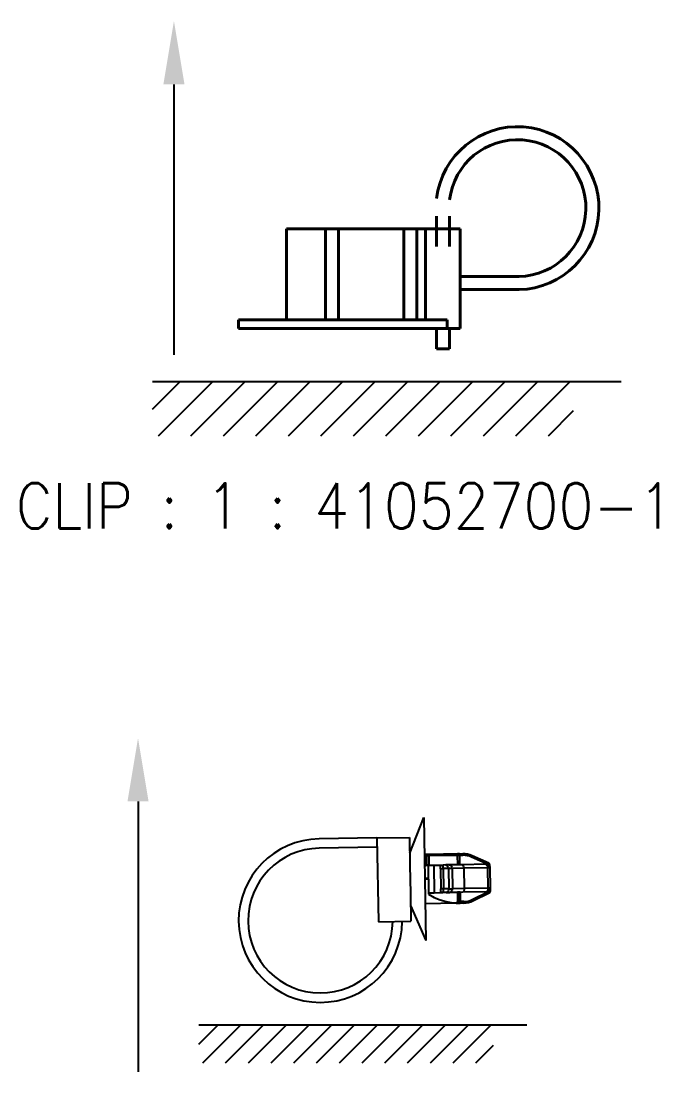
# Model space of a CAD drawing. Header units: inches. Extents: x 47316 to 59086, y 3141 to 11743.
# Drawn here: x 51739.7 to 51774.9, y 5949.5 to 6007.6 of the extents above; entities that cross this region are included whole.
import ezdxf

# ---------------------------------------------------------------- set-up
doc = ezdxf.new("R2010")
doc.units = ezdxf.units.IN
doc.header["$MEASUREMENT"] = 0
doc.styles.get("Standard").update_dxf_attribs({"font": ''})
doc.styles.get('Standard').set_extended_font_data('SimSun')

msp = doc.modelspace()

# ---------------------------------------------------------------- linework, layer by layer
for p, q in [((51748.153, 6004.118), (51748.153, 5989.17)), ((51746.169, 5964.489), (51746.169, 5949.541))]:
    msp.add_line(p, q)
at = {"color": 0, "lineweight": 40}
for p, q in [((51762.667, 5995.162), (51762.667, 5996.842)), ((51763.387, 5995.162), (51763.387, 5996.842)), ((51763.969, 5996.138), (51754.369, 5996.138)), ((51754.369, 5996.138), (51754.369, 5991.098)), ((51756.529, 5991.098), (51756.529, 5996.138)), ((51756.529, 5996.138), (51757.249, 5996.138)), ((51757.249, 5996.138), (51757.249, 5991.098)), ((51760.849, 5991.098), (51760.849, 5996.138)), ((51760.849, 5996.138), (51761.569, 5996.138)), ((51761.569, 5996.138), (51761.569, 5991.098)), ((51762.049, 5991.098), (51762.049, 5996.138)), ((51763.969, 5990.618), (51763.969, 5996.138)), ((51763.969, 5993.498), (51767.227, 5993.498)), ((51763.969, 5992.778), (51767.227, 5992.778)), ((51763.249, 5991.098), (51751.729, 5991.098)), ((51751.729, 5991.098), (51751.729, 5990.618)), ((51754.369, 5991.098), (51756.529, 5991.098)), ((51757.249, 5991.098), (51760.849, 5991.098)), ((51761.569, 5991.098), (51762.049, 5991.098)), ((51763.249, 5990.618), (51763.249, 5991.098)), ((51751.729, 5990.618), (51763.249, 5990.618)), ((51751.729, 5990.618), (51763.969, 5990.618)), ((51762.667, 5990.618), (51762.667, 5989.495)), ((51763.387, 5989.495), (51763.387, 5990.618)), ((51762.667, 5989.495), (51763.387, 5989.495))]:
    msp.add_line(p, q, dxfattribs=at)
at = {"color": 0}
for p, q in [((51746.97, 5986.172, 0), (51748.5, 5987.702, 0)), ((51746.97, 5987.702, 0), (51772.863, 5987.702, 0)), ((51747.292, 5984.698, 0), (51750.296, 5987.702, 0)), ((51749.088, 5984.698, 0), (51752.092, 5987.702, 0)), ((51750.884, 5984.698, 0), (51753.888, 5987.702, 0)), ((51752.68, 5984.698, 0), (51755.684, 5987.702, 0)), ((51754.477, 5984.698, 0), (51757.48, 5987.702, 0)), ((51756.273, 5984.698, 0), (51759.276, 5987.702, 0)), ((51758.069, 5984.698, 0), (51761.072, 5987.702, 0)), ((51759.865, 5984.698, 0), (51762.868, 5987.702, 0)), ((51761.661, 5984.698, 0), (51764.664, 5987.702, 0)), ((51763.457, 5984.698, 0), (51766.46, 5987.702, 0)), ((51765.253, 5984.698, 0), (51768.256, 5987.702, 0)), ((51767.049, 5984.698, 0), (51770.053, 5987.702, 0)), ((51768.845, 5984.698, 0), (51770.241, 5986.094, 0))]:
    msp.add_line(p, q, dxfattribs=at)
at = {"color": 0, "linetype": 'ByBlock', "lineweight": -3, "ltscale": 0.132311}
for p, q in [((51761.186, 5961.627), (51761.954, 5963.6)), ((51761.234, 5958.748), (51762.066, 5956.801))]:
    msp.add_line(p, q, dxfattribs=at)
at = {"color": 0, "linetype": 'ByBlock', "lineweight": -3, "ltscale": 0.425}
msp.add_line((51761.954, 5963.6), (51762.066, 5956.801), dxfattribs=at)
at = {"color": 0, "linetype": 'ByBlock', "lineweight": -3, "ltscale": 0.2}
for p, q in [((51759.372, 5962.478), (51756.173, 5962.425)), ((51759.381, 5961.958), (51756.181, 5961.905))]:
    msp.add_line(p, q, dxfattribs=at)
at = {"color": 0, "linetype": 'ByBlock', "lineweight": -3, "ltscale": 0.1125}
for p, q in [((51759.372, 5962.478), (51761.172, 5962.507)), ((51759.448, 5957.838), (51761.248, 5957.868))]:
    msp.add_line(p, q, dxfattribs=at)
at = {"color": 0, "linetype": 'ByBlock', "lineweight": -3, "ltscale": 0.289999}
msp.add_line((51759.372, 5962.478), (51759.448, 5957.838), dxfattribs=at)
at = {"color": 0, "linetype": 'ByBlock', "lineweight": -3, "ltscale": 0.096026}
for p, q in [((51761.172, 5962.507), (51761.197, 5960.971)), ((51761.223, 5959.404), (51761.248, 5957.868))]:
    msp.add_line(p, q, dxfattribs=at)
at = {"color": 0, "linetype": 'ByBlock', "lineweight": -3, "ltscale": 0.008443}
for p, q in [((51762.123, 5961.563), (51761.988, 5961.561)), ((51762.124, 5961.483), (51761.989, 5961.481))]:
    msp.add_line(p, q, dxfattribs=at)
at = {"color": 0, "linetype": 'ByBlock', "lineweight": -3, "ltscale": 0.009488}
msp.add_line((51762.274, 5961.565), (51762.123, 5961.563), dxfattribs=at)
at = {"color": 0, "linetype": 'ByBlock', "lineweight": -3, "ltscale": 0.005}
for p, q in [((51762.124, 5961.483), (51762.123, 5961.563)), ((51763.934, 5961.513), (51763.932, 5961.593)), ((51764.122, 5961.516), (51764.121, 5961.596)), ((51764.598, 5961.418), (51764.63, 5961.491)), ((51765.517, 5961.008), (51765.55, 5961.081)), ((51765.517, 5961.008), (51765.597, 5961.009)), ((51765.542, 5959.51), (51765.622, 5959.511)), ((51765.542, 5959.51), (51765.577, 5959.438)), ((51763.969, 5958.953), (51763.971, 5958.873)), ((51764.164, 5958.956), (51764.166, 5958.876)), ((51764.636, 5959.069), (51764.671, 5958.997))]:
    msp.add_line(p, q, dxfattribs=at)
at = {"color": 0, "linetype": 'ByBlock', "lineweight": -3, "ltscale": 0.007906}
msp.add_line((51762.25, 5961.485), (51762.124, 5961.483), dxfattribs=at)
at = {"color": 0, "linetype": 'ByBlock', "lineweight": -3, "ltscale": 0.032832}
msp.add_line((51762.133, 5960.958), (51762.124, 5961.483), dxfattribs=at)
at = {"color": 0, "linetype": 'ByBlock', "lineweight": -3, "ltscale": 0.097302}
for p, q in [((51763.807, 5961.511), (51762.25, 5961.485)), ((51763.831, 5961.591), (51762.274, 5961.565))]:
    msp.add_line(p, q, dxfattribs=at)
at = {"color": 0, "linetype": 'ByBlock', "lineweight": -3, "ltscale": 0.0325}
for p, q in [((51762.259, 5960.965), (51762.25, 5961.485)), ((51763.807, 5961.511), (51763.816, 5960.991)), ((51763.934, 5961.513), (51763.942, 5960.993)), ((51763.871, 5959.471), (51763.88, 5958.951)), ((51763.961, 5959.473), (51763.969, 5958.953))]:
    msp.add_line(p, q, dxfattribs=at)
at = {"color": 0, "linetype": 'ByBlock', "lineweight": -3, "ltscale": 0.007907}
msp.add_line((51763.934, 5961.513), (51763.807, 5961.511), dxfattribs=at)
at = {"color": 0, "linetype": 'ByBlock', "lineweight": -3, "ltscale": 0.006325}
msp.add_line((51763.932, 5961.593), (51763.831, 5961.591), dxfattribs=at)
at = {"color": 0, "linetype": 'ByBlock', "lineweight": -3, "ltscale": 0.011804}
for p, q in [((51763.932, 5961.593), (51764.121, 5961.596)), ((51763.934, 5961.513), (51764.122, 5961.516))]:
    msp.add_line(p, q, dxfattribs=at)
at = {"color": 0, "linetype": 'ByBlock', "lineweight": -3, "ltscale": 0.062941}
for p, q in [((51765.517, 5961.008), (51764.598, 5961.418)), ((51764.636, 5959.069), (51765.542, 5959.51))]:
    msp.add_line(p, q, dxfattribs=at)
at = {"color": 0, "linetype": 'ByBlock', "lineweight": -3, "ltscale": 0.062942}
for p, q in [((51765.55, 5961.081), (51764.63, 5961.491)), ((51764.671, 5958.997), (51765.577, 5959.438))]:
    msp.add_line(p, q, dxfattribs=at)
at = {"color": 0, "linetype": 'ByBlock', "lineweight": -3, "ltscale": 0.097948}
msp.add_line((51761.197, 5960.971), (51761.223, 5959.404), dxfattribs=at)
at = {"color": 0, "linetype": 'ByBlock', "lineweight": -3, "ltscale": 0.02}
for p, q in [((51762.197, 5960.964), (51762.517, 5960.969)), ((51762.222, 5959.444), (51762.542, 5959.449))]:
    msp.add_line(p, q, dxfattribs=at)
at = {"color": 0, "linetype": 'ByBlock', "lineweight": -3, "ltscale": 0.095}
for p, q in [((51762.197, 5960.964), (51762.222, 5959.444)), ((51762.517, 5960.969), (51762.542, 5959.449))]:
    msp.add_line(p, q, dxfattribs=at)
at = {"color": 0, "linetype": 'ByBlock', "lineweight": -3, "ltscale": 0.022501}
for p, q in [((51762.517, 5960.969), (51762.877, 5960.975)), ((51762.542, 5959.449), (51762.902, 5959.455))]:
    msp.add_line(p, q, dxfattribs=at)
at = {"color": 0, "linetype": 'ByBlock', "lineweight": -3, "ltscale": 0.009364}
for p, q in [((51762.877, 5960.975), (51763.027, 5960.978)), ((51762.881, 5960.775), (51763.03, 5960.778)), ((51763.049, 5959.658), (51762.899, 5959.655)), ((51763.052, 5959.458), (51762.902, 5959.455))]:
    msp.add_line(p, q, dxfattribs=at)
at = {"color": 0, "linetype": 'ByBlock', "lineweight": -3, "ltscale": 0.0125}
for p, q in [((51762.881, 5960.775), (51762.877, 5960.975)), ((51763.03, 5960.778), (51763.027, 5960.978)), ((51762.209, 5960.244), (51762.009, 5960.241)), ((51762.21, 5960.204), (51762.01, 5960.201)), ((51762.902, 5959.455), (51762.899, 5959.655)), ((51763.052, 5959.458), (51763.049, 5959.658))]:
    msp.add_line(p, q, dxfattribs=at)
at = {"color": 0, "linetype": 'ByBlock', "lineweight": -3, "ltscale": 0.07}
for p, q in [((51762.881, 5960.775), (51762.899, 5959.655)), ((51763.03, 5960.778), (51763.049, 5959.658)), ((51763.319, 5960.782), (51763.337, 5959.663)), ((51763.521, 5960.786), (51763.539, 5959.666)), ((51764.169, 5960.796), (51764.187, 5959.677)), ((51765.48, 5960.818), (51765.498, 5959.698)), ((51765.6, 5960.82), (51765.619, 5959.7))]:
    msp.add_line(p, q, dxfattribs=at)
at = {"color": 0, "linetype": 'ByBlock', "lineweight": -3, "ltscale": 0.009006}
for p, q in [((51763.171, 5960.98), (51763.027, 5960.978)), ((51763.196, 5959.46), (51763.052, 5959.458))]:
    msp.add_line(p, q, dxfattribs=at)
at = {"color": 0, "linetype": 'ByBlock', "lineweight": -3, "ltscale": 0.018011}
for p, q in [((51763.319, 5960.782), (51763.03, 5960.778)), ((51763.337, 5959.663), (51763.049, 5959.658))]:
    msp.add_line(p, q, dxfattribs=at)
at = {"color": 0, "linetype": 'ByBlock', "lineweight": -3, "ltscale": 0.012637}
for p, q in [((51763.373, 5960.983), (51763.171, 5960.98)), ((51763.521, 5960.786), (51763.319, 5960.782)), ((51763.196, 5959.46), (51763.398, 5959.464)), ((51763.337, 5959.663), (51763.539, 5959.666))]:
    msp.add_line(p, q, dxfattribs=at)
at = {"color": 0, "linetype": 'ByBlock', "lineweight": -3, "ltscale": 0.04455}
for p, q in [((51764.086, 5960.995), (51763.373, 5960.983)), ((51764.111, 5959.475), (51763.398, 5959.464))]:
    msp.add_line(p, q, dxfattribs=at)
at = {"color": 0, "linetype": 'ByBlock', "lineweight": -3, "ltscale": 0.0405}
for p, q in [((51764.169, 5960.796), (51763.521, 5960.786)), ((51764.187, 5959.677), (51763.539, 5959.666))]:
    msp.add_line(p, q, dxfattribs=at)
at = {"color": 0, "linetype": 'ByBlock', "lineweight": -3, "ltscale": 0.081943}
for p, q in [((51765.397, 5961.017), (51764.086, 5960.995)), ((51765.48, 5960.818), (51764.169, 5960.796)), ((51765.422, 5959.497), (51764.111, 5959.475)), ((51765.498, 5959.698), (51764.187, 5959.677))]:
    msp.add_line(p, q, dxfattribs=at)
at = {"color": 0, "linetype": 'ByBlock', "lineweight": -3, "ltscale": 0.007544}
for p, q in [((51765.6, 5960.82), (51765.48, 5960.818)), ((51765.619, 5959.7), (51765.498, 5959.698))]:
    msp.add_line(p, q, dxfattribs=at)
at = {"color": 0, "linetype": 'ByBlock', "lineweight": -3, "ltscale": 0.001816}
for p, q in [((51765.517, 5961.008), (51765.518, 5960.979)), ((51765.541, 5959.539), (51765.542, 5959.51))]:
    msp.add_line(p, q, dxfattribs=at)
at = {"color": 0, "linetype": 'ByBlock', "lineweight": -3, "ltscale": 0.011816}
for p, q in [((51765.597, 5961.009), (51765.6, 5960.82)), ((51765.619, 5959.7), (51765.622, 5959.511))]:
    msp.add_line(p, q, dxfattribs=at)
at = {"color": 0, "linetype": 'ByBlock', "lineweight": -3, "ltscale": 0.0025}
msp.add_line((51762.145, 5960.203), (51762.144, 5960.243), dxfattribs=at)
at = {"color": 0, "linetype": 'ByBlock', "lineweight": -3, "ltscale": 0.1}
msp.add_line((51762.222, 5959.444), (51763.822, 5959.471), dxfattribs=at)
at = {"color": 0, "linetype": 'ByBlock', "lineweight": -3, "ltscale": 0.004339}
msp.add_line((51762.222, 5959.444), (51762.224, 5959.375), dxfattribs=at)
at = {"color": 0, "linetype": 'ByBlock', "lineweight": -3}
for p, q in [((51762.224, 5959.375), (51762.534, 5959.189)), ((51762.534, 5959.189), (51762.864, 5959.049)), ((51762.864, 5959.049), (51763.205, 5958.953)), ((51763.205, 5958.953), (51763.477, 5958.907)), ((51763.477, 5958.907), (51763.752, 5958.882))]:
    msp.add_line(p, q, dxfattribs=at)
at = {"color": 0, "linetype": 'ByBlock', "lineweight": -3, "ltscale": 0.031953}
msp.add_line((51763.822, 5959.471), (51763.831, 5958.959), dxfattribs=at)
at = {"color": 0, "linetype": 'ByBlock', "lineweight": -3, "ltscale": 0.003059}
msp.add_line((51763.871, 5959.471), (51763.822, 5959.471), dxfattribs=at)
at = {"color": 0, "linetype": 'ByBlock', "lineweight": -3, "ltscale": 0.000233459}
msp.add_line((51763.875, 5959.471), (51763.871, 5959.471), dxfattribs=at)
at = {"color": 0, "linetype": 'ByBlock', "lineweight": -3, "ltscale": 0.005363}
msp.add_line((51763.961, 5959.473), (51763.875, 5959.471), dxfattribs=at)
at = {"color": 0, "linetype": 'ByBlock', "lineweight": -3, "ltscale": 0.107719}
msp.add_line((51763.756, 5958.869), (51762.032, 5958.841), dxfattribs=at)
at = {"color": 0, "linetype": 'ByBlock', "lineweight": -3, "ltscale": 0.000715637}
msp.add_line((51763.752, 5958.882), (51763.752, 5958.87), dxfattribs=at)
at = {"color": 0, "linetype": 'ByBlock', "lineweight": -3, "ltscale": 0.00896}
msp.add_line((51763.756, 5958.869), (51763.899, 5958.872), dxfattribs=at)
at = {"color": 0, "linetype": 'ByBlock', "lineweight": -3, "ltscale": 0.000495148}
msp.add_line((51763.831, 5958.959), (51763.831, 5958.951), dxfattribs=at)
at = {"color": 0, "linetype": 'ByBlock', "lineweight": -3, "ltscale": 9.0198e-05}
msp.add_line((51763.831, 5958.951), (51763.832, 5958.951), dxfattribs=at)
at = {"color": 0, "linetype": 'ByBlock', "lineweight": -3, "ltscale": 0.002986}
msp.add_line((51763.832, 5958.951), (51763.88, 5958.951), dxfattribs=at)
at = {"color": 0, "linetype": 'ByBlock', "lineweight": -3, "ltscale": 0.005597}
msp.add_line((51763.88, 5958.951), (51763.969, 5958.953), dxfattribs=at)
at = {"color": 0, "linetype": 'ByBlock', "lineweight": -3, "ltscale": 0.004477}
msp.add_line((51763.899, 5958.872), (51763.971, 5958.873), dxfattribs=at)
at = {"color": 0, "linetype": 'ByBlock', "lineweight": -3, "ltscale": 0.012206}
for p, q in [((51764.164, 5958.956), (51763.969, 5958.953)), ((51764.166, 5958.876), (51763.971, 5958.873))]:
    msp.add_line(p, q, dxfattribs=at)
at = {"color": 0, "lineweight": -3}
for p, q in [((51749.525, 5952.146), (51767.65, 5952.146, 0)), ((51749.525, 5951.075), (51750.596, 5952.146)), ((51749.751, 5950.043), (51751.853, 5952.146)), ((51751.008, 5950.043), (51753.111, 5952.146)), ((51752.265, 5950.043), (51754.368, 5952.146)), ((51753.523, 5950.043), (51755.625, 5952.146)), ((51754.78, 5950.043), (51756.882, 5952.146)), ((51756.037, 5950.043), (51758.14, 5952.146)), ((51757.294, 5950.043), (51759.397, 5952.146)), ((51758.551, 5950.043), (51760.654, 5952.146)), ((51759.809, 5950.043), (51761.911, 5952.146)), ((51761.066, 5950.043), (51763.168, 5952.146)), ((51762.323, 5950.043), (51764.426, 5952.146)), ((51763.58, 5950.043), (51765.683, 5952.146)), ((51764.838, 5950.043), (51765.815, 5951.021))]:
    msp.add_line(p, q, dxfattribs=at)
at = {"color": 0, "lineweight": 40}
for radius in [4.5, 3.78]:
    msp.add_arc((51767.135, 5997.277), radius, 271.17531, 173.09988, dxfattribs=at)
at = {"color": 0, "linetype": 'ByBlock', "lineweight": -3}
for centre, radius, start, end in [((51756.247, 5957.906), 4.52, 90.9416, 359.4203), ((51756.247, 5957.906), 4, 90.9416, 359.22248), ((51764.141, 5960.396), 1.2, 65.9247, 90.9416), ((51764.141, 5960.396), 1.12, 65.9247, 90.9416), ((51765.517, 5961.008), 0.08, 0.9416, 65.9247), ((51762.204, 5960.564), 0.4, 90.9416, 120.94164), ((51765.4, 5960.817), 0.2, 0.9416, 90.9416), ((51765.419, 5959.697), 0.2, 270.9416, 0.9416), ((51765.542, 5959.51), 0.08, 295.9585, 0.9416), ((51763.756, 5958.956), 0.0745, 266.86527, 2.5422), ((51763.751, 5958.95), 0.0799, 270.88433, 0.88422), ((51763.754, 5958.873), 0.00347, 226.55098, 289.77922), ((51764.146, 5960.076), 1.12, 270.9416, 295.9585), ((51764.146, 5960.076), 1.2, 270.9416, 295.9585)]:
    msp.add_arc(centre, radius, start, end, dxfattribs=at)
at = {"color": 0, "linetype": 'ByBlock', "lineweight": -3, "extrusion": (0, 0, -1)}
for centre, major_axis, ratio, start_param, end_param in [((51762.276, 5961.485), (-0.0013, 0.08), 0.316228, 4.712389, 6.283185), ((51763.832, 5961.511), (-0.0013, 0.08), 0.316228, 4.712389, 6.283185), ((51763.175, 5960.78), (-0.003, 0.2), 0.720438, 0, 1.570796), ((51763.377, 5960.783), (-0.003, 0.2), 0.720438, 6.283185, 7.853982), ((51764.089, 5960.795), (-0.003, 0.2), 0.396439, 0, 1.570796), ((51765.4, 5960.817), (-0.003, 0.2), 0.396439, 0, 1.570796), ((51763.193, 5959.66), (-0.003, 0.2), 0.720438, 1.570796, 3.141593), ((51763.395, 5959.664), (-0.003, 0.2), 0.720438, 1.570796, 3.141593), ((51764.108, 5959.675), (-0.003, 0.2), 0.396439, 1.570796, 3.141593), ((51765.419, 5959.697), (-0.003, 0.2), 0.396439, 1.570796, 3.141593), ((51763.754, 5958.949), (-0.0013, 0.08), 0.97071, 1.570796, 3.141593), ((51763.898, 5958.952), (-0.0013, 0.08), 0.22389, 3.141593, 4.712389)]:
    msp.add_ellipse(centre, major_axis=major_axis, ratio=ratio, start_param=start_param, end_param=end_param, dxfattribs=at)
for points in [[(51747.57, 6004.118), (51748.153, 6007.618), (51748.736, 6004.118)], [(51745.586, 5964.489), (51746.169, 5967.989), (51746.753, 5964.489)]]:
    msp.add_solid(points)

# ---------------------------------------------------------------- texts
at = {"color": 42, "linetype": 'Continuous', "lineweight": 15, "insert": (51739.414, 5982.078), "char_height": 2.5, "width": 42.53571, "attachment_point": 1}
msp.add_mtext('\\Fromans.shx;\\W0.9000000000;\\T1.0000000000;\\o\\lCLIP : 1 : 41052700-1', dxfattribs=at)

doc.saveas('drawing.dxf')
